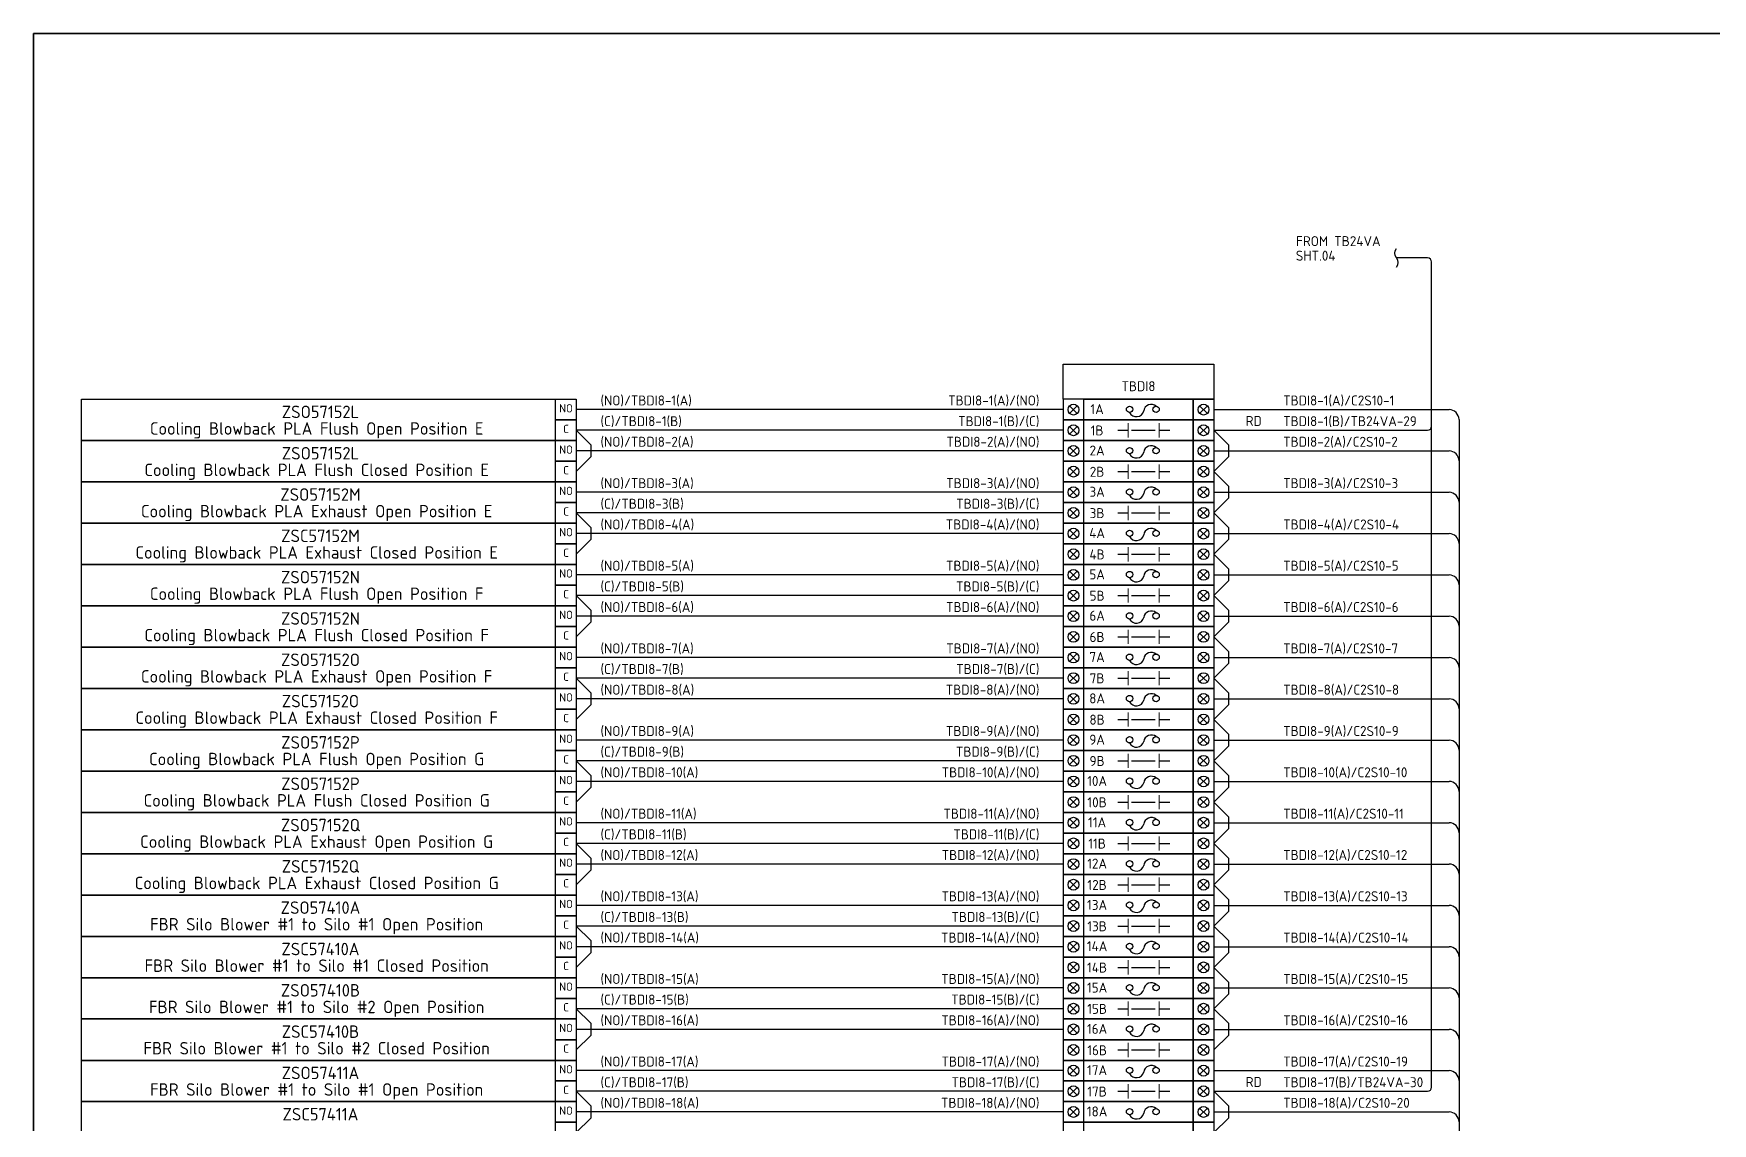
# Model space of a CAD drawing. Header units: inches. Extents: x 579627 to 667544, y 458630 to 507164.
# Drawn here: x 654782 to 656802, y 494932 to 496244 of the extents above; entities that cross this region are included whole.
import ezdxf
from ezdxf.enums import TextEntityAlignment as Align

# ---------------------------------------------------------------- set-up
doc = ezdxf.new("R2010")
doc.units = ezdxf.units.IN
doc.header["$MEASUREMENT"] = 0
doc.layers.add('HELPPOINT', color=7, linetype='Continuous')
doc.layers.add('power', color=7, linetype='Continuous')
doc.styles.add('HTX11', font='O8111901')
doc.styles.add('ISO3098B', font='ISO3098B.shx')

# ---------------------------------------------------------------- blocks, each defined once
blk = doc.blocks.new('TPA')
at = {"layer": 'HELPPOINT', "color": 4, "lineweight": 35}
for p, q in [((562706.8, 501946.4), (562706.8, 505019.3)), ((562706.8, 505019.3), (567131, 505019.3)), ((562706.8, 501946.4), (562706.8, 505019.3)), ((562706.8, 505019.3), (567131, 505019.3))]:
    blk.add_line(p, q, dxfattribs=at)
at = {"style": 'HTX11'}
for tag, p in [('A', (566704.3, 502037.1)), ('B', (567038.2, 501963.3))]:
    blk.add_attdef(tag, text='', height=16.8, dxfattribs=at).set_placement(p, align=Align.MIDDLE_CENTER)

msp = doc.modelspace()

# ---------------------------------------------------------------- linework, layer by layer
at = {"color": 1}
for p, q in [((656459, 495974.2), (656421.8, 495974.2)), ((656464, 494976.1), (656464, 495969.2)), ((656037.7, 495796.1), (656028.5, 495786.9)), ((656028.5, 495796.1), (656037.7, 495786.9)), ((656184.9, 495796.1), (656194.2, 495786.9)), ((656194.2, 495796.1), (656184.9, 495786.9)), ((656202, 495766.6), (656219.6, 495749)), ((656202, 495766.6), (656459, 495766.6)), ((656037.7, 495746.4), (656028.5, 495737.1)), ((656028.5, 495746.4), (656037.7, 495737.1)), ((656184.9, 495746.4), (656194.2, 495737.1)), ((656194.2, 495746.4), (656184.9, 495737.1)), ((656219.6, 495749), (656219.6, 495734.5)), ((656202, 495716.9), (656219.6, 495734.5)), ((656202, 495716.9), (656219.6, 495699.3)), ((656037.7, 495696.7), (656028.5, 495687.4)), ((656028.5, 495696.7), (656037.7, 495687.4)), ((656184.9, 495696.7), (656194.2, 495687.4)), ((656194.2, 495696.7), (656184.9, 495687.4)), ((656202, 495667.2), (656219.6, 495684.8)), ((656219.6, 495699.3), (656219.6, 495684.8)), ((656202, 495667.2), (656219.6, 495649.6)), ((656037.7, 495646.9), (656028.5, 495637.7)), ((656028.5, 495646.9), (656037.7, 495637.7)), ((656184.9, 495646.9), (656194.2, 495637.7)), ((656194.2, 495646.9), (656184.9, 495637.7)), ((656219.6, 495649.6), (656219.6, 495635)), ((656202, 495617.5), (656219.6, 495635)), ((656202, 495617.5), (656219.6, 495599.9)), ((656219.6, 495599.9), (656219.6, 495585.3)), ((656037.7, 495597.2), (656028.5, 495588)), ((656028.5, 495597.2), (656037.7, 495588)), ((656184.9, 495597.2), (656194.2, 495588)), ((656194.2, 495597.2), (656184.9, 495588)), ((656202, 495567.7), (656219.6, 495585.3)), ((656202, 495567.7), (656219.6, 495550.2)), ((656037.7, 495547.5), (656028.5, 495538.2)), ((656028.5, 495547.5), (656037.7, 495538.2)), ((656184.9, 495547.5), (656194.2, 495538.2)), ((656194.2, 495547.5), (656184.9, 495538.2)), ((656219.6, 495550.2), (656219.6, 495535.6)), ((656202, 495518), (656219.6, 495535.6)), ((656202, 495518), (656219.6, 495500.4)), ((656037.7, 495497.8), (656028.5, 495488.5)), ((656028.5, 495497.8), (656037.7, 495488.5)), ((656184.9, 495497.8), (656194.2, 495488.5)), ((656194.2, 495497.8), (656184.9, 495488.5)), ((656219.6, 495500.4), (656219.6, 495485.9)), ((656202, 495468.3), (656219.6, 495485.9)), ((656202, 495468.3), (656219.6, 495450.7)), ((656037.7, 495448), (656028.5, 495438.8)), ((656028.5, 495448), (656037.7, 495438.8)), ((656184.9, 495448), (656194.2, 495438.8)), ((656194.2, 495448), (656184.9, 495438.8)), ((656219.6, 495450.7), (656219.6, 495436.1)), ((656202, 495418.6), (656219.6, 495436.1)), ((656202, 495418.6), (656219.6, 495401)), ((656037.7, 495398.3), (656028.5, 495389.1)), ((656028.5, 495398.3), (656037.7, 495389.1)), ((656184.9, 495398.3), (656194.2, 495389.1)), ((656194.2, 495398.3), (656184.9, 495389.1)), ((656219.6, 495401), (656219.6, 495386.4)), ((656202, 495368.8), (656219.6, 495386.4)), ((656202, 495368.8), (656219.6, 495351.3)), ((656037.7, 495348.6), (656028.5, 495339.4)), ((656028.5, 495348.6), (656037.7, 495339.4)), ((656184.9, 495348.6), (656194.2, 495339.4)), ((656194.2, 495348.6), (656184.9, 495339.4)), ((656202, 495319.1), (656219.6, 495336.7)), ((656219.6, 495351.3), (656219.6, 495336.7)), ((656202, 495319.1), (656219.6, 495301.5)), ((656037.7, 495298.9), (656028.5, 495289.6)), ((656028.5, 495298.9), (656037.7, 495289.6)), ((656184.9, 495298.9), (656194.2, 495289.6)), ((656194.2, 495298.9), (656184.9, 495289.6)), ((656219.6, 495301.5), (656219.6, 495287)), ((656202, 495269.4), (656219.6, 495287)), ((656202, 495269.4), (656219.6, 495251.8)), ((656037.7, 495249.2), (656028.5, 495239.9)), ((656028.5, 495249.2), (656037.7, 495239.9)), ((656184.9, 495249.2), (656194.2, 495239.9)), ((656194.2, 495249.2), (656184.9, 495239.9)), ((656202, 495219.7), (656219.6, 495237.2)), ((656219.6, 495251.8), (656219.6, 495237.2)), ((656202, 495219.7), (656219.6, 495202.1)), ((656037.7, 495199.4), (656028.5, 495190.2)), ((656028.5, 495199.4), (656037.7, 495190.2)), ((656184.9, 495199.4), (656194.2, 495190.2)), ((656194.2, 495199.4), (656184.9, 495190.2)), ((656219.6, 495202.1), (656219.6, 495187.5)), ((656202, 495169.9), (656219.6, 495187.5)), ((656202, 495169.9), (656219.6, 495152.4)), ((656037.7, 495149.7), (656028.5, 495140.5)), ((656028.5, 495149.7), (656037.7, 495140.5)), ((656184.9, 495149.7), (656194.2, 495140.5)), ((656194.2, 495149.7), (656184.9, 495140.5)), ((656202, 495120.2), (656219.6, 495137.8)), ((656219.6, 495152.4), (656219.6, 495137.8)), ((656202, 495120.2), (656219.6, 495102.6)), ((656037.7, 495100), (656028.5, 495090.7)), ((656028.5, 495100), (656037.7, 495090.7)), ((656184.9, 495100), (656194.2, 495090.7)), ((656194.2, 495100), (656184.9, 495090.7)), ((656219.6, 495102.6), (656219.6, 495088.1)), ((656202, 495070.5), (656219.6, 495088.1)), ((656219.6, 495088.1), (656219.6, 495088.1)), ((656202, 495070.5), (656219.6, 495052.9)), ((656037.7, 495050.3), (656028.5, 495041)), ((656028.5, 495050.3), (656037.7, 495041)), ((656184.9, 495050.3), (656194.2, 495041)), ((656194.2, 495050.3), (656184.9, 495041)), ((656202, 495020.8), (656219.6, 495038.4)), ((656219.6, 495052.9), (656219.6, 495038.4)), ((656219.6, 495038.4), (656219.6, 495038.4)), ((656037.7, 495000.5), (656028.5, 494991.3)), ((656028.5, 495000.5), (656037.7, 494991.3)), ((656184.9, 495000.5), (656194.2, 494991.3)), ((656194.2, 495000.5), (656184.9, 494991.3)), ((656202, 494971.1), (656219.6, 494953.5)), ((656202, 494971.1), (656459, 494971.1)), ((656219.6, 494953.5), (656219.6, 494938.9)), ((656037.7, 494950.8), (656028.5, 494941.6)), ((656028.5, 494950.8), (656037.7, 494941.6)), ((656184.9, 494950.8), (656194.2, 494941.6)), ((656194.2, 494950.8), (656184.9, 494941.6)), ((656202, 494921.3), (656219.6, 494938.9))]:
    msp.add_line(p, q, dxfattribs=at)
at = {"color": 4}
for p, q in [((656020.7, 495791.5), (655434.6, 495791.5)), ((656202, 495791.5), (656485, 495791.5)), ((656497, 495779.5), (656497, 494121)), ((656020.7, 495741.8), (655434.6, 495741.8)), ((656202, 495741.8), (656485, 495741.8)), ((656020.7, 495692), (655434.6, 495692)), ((656202, 495692), (656485, 495692)), ((656020.7, 495642.3), (655434.6, 495642.3)), ((656202, 495642.3), (656485, 495642.3)), ((656020.7, 495592.6), (655434.6, 495592.6)), ((656202, 495592.6), (656485, 495592.6)), ((656020.7, 495542.9), (655434.6, 495542.9)), ((656202, 495542.9), (656485, 495542.9)), ((656020.7, 495493.1), (655434.6, 495493.1)), ((656202, 495493.1), (656485, 495493.1)), ((656020.7, 495443.4), (655434.6, 495443.4)), ((656202, 495443.4), (656485, 495443.4)), ((656020.7, 495393.7), (655434.6, 495393.7)), ((656202, 495393.7), (656485, 495393.7)), ((656020.7, 495344), (655434.6, 495344)), ((656202, 495344), (656485, 495344)), ((656020.7, 495294.3), (655434.6, 495294.3)), ((656202, 495294.3), (656485, 495294.3)), ((656020.7, 495244.5), (655434.6, 495244.5)), ((656202, 495244.5), (656485, 495244.5)), ((656020.7, 495194.8), (655434.6, 495194.8)), ((656202, 495194.8), (656485, 495194.8)), ((656020.7, 495145.1), (655434.6, 495145.1)), ((656202, 495145.1), (656485, 495145.1)), ((656020.7, 495095.4), (655434.6, 495095.4)), ((656202, 495095.4), (656485, 495095.4)), ((656020.7, 495045.6), (655434.6, 495045.6)), ((656202, 495045.6), (656485, 495045.6)), ((656020.7, 494995.9), (655434.6, 494995.9)), ((656202, 494995.9), (656485, 494995.9)), ((656020.7, 494946.2), (655434.6, 494946.2)), ((656202, 494946.2), (656485, 494946.2))]:
    msp.add_line(p, q, dxfattribs=at)
at = {"color": 0}
for p, q in [((656020.7, 495766.6), (655434.6, 495766.6)), ((655434.6, 495766.6), (655452.2, 495749)), ((656037.7, 495771.3), (656028.5, 495762)), ((656028.5, 495771.3), (656037.7, 495762)), ((656086.3, 495766.6), (656098.8, 495766.6)), ((656102.8, 495766.6), (656131.3, 495766.6)), ((656136.4, 495766.6), (656148.9, 495766.6)), ((656184.9, 495771.3), (656194.2, 495762)), ((656194.2, 495771.3), (656184.9, 495762)), ((655452.2, 495749), (655452.2, 495734.5)), ((655434.6, 495716.9), (655452.2, 495734.5)), ((656037.7, 495721.5), (656028.5, 495712.3)), ((656028.5, 495721.5), (656037.7, 495712.3)), ((656184.9, 495721.5), (656194.2, 495712.3)), ((656194.2, 495721.5), (656184.9, 495712.3)), ((656086.3, 495716.9), (656098.8, 495716.9)), ((656102.8, 495716.9), (656131.3, 495716.9)), ((656136.4, 495716.9), (656148.9, 495716.9)), ((656020.7, 495667.2), (655434.6, 495667.2)), ((655434.6, 495667.2), (655452.2, 495649.6)), ((656037.7, 495671.8), (656028.5, 495662.6)), ((656028.5, 495671.8), (656037.7, 495662.6)), ((656086.3, 495667.2), (656098.8, 495667.2)), ((656102.8, 495667.2), (656131.3, 495667.2)), ((656136.4, 495667.2), (656148.9, 495667.2)), ((656184.9, 495671.8), (656194.2, 495662.6)), ((656194.2, 495671.8), (656184.9, 495662.6)), ((655452.2, 495649.6), (655452.2, 495635)), ((655434.6, 495617.5), (655452.2, 495635)), ((656037.7, 495622.1), (656028.5, 495612.8)), ((656028.5, 495622.1), (656037.7, 495612.8)), ((656184.9, 495622.1), (656194.2, 495612.8)), ((656194.2, 495622.1), (656184.9, 495612.8)), ((656086.3, 495617.5), (656098.8, 495617.5)), ((656102.8, 495617.5), (656131.3, 495617.5)), ((656136.4, 495617.5), (656148.9, 495617.5)), ((656020.7, 495567.7), (655434.6, 495567.7)), ((655434.6, 495567.7), (655452.2, 495550.2)), ((656037.7, 495572.4), (656028.5, 495563.1)), ((656028.5, 495572.4), (656037.7, 495563.1)), ((656086.3, 495567.7), (656098.8, 495567.7)), ((656102.8, 495567.7), (656131.3, 495567.7)), ((656136.4, 495567.7), (656148.9, 495567.7)), ((656184.9, 495572.4), (656194.2, 495563.1)), ((656194.2, 495572.4), (656184.9, 495563.1)), ((655452.2, 495550.2), (655452.2, 495535.6)), ((655434.6, 495518), (655452.2, 495535.6)), ((656037.7, 495522.6), (656028.5, 495513.4)), ((656028.5, 495522.6), (656037.7, 495513.4)), ((656086.3, 495518), (656098.8, 495518)), ((656102.8, 495518), (656131.3, 495518)), ((656136.4, 495518), (656148.9, 495518)), ((656184.9, 495522.6), (656194.2, 495513.4)), ((656194.2, 495522.6), (656184.9, 495513.4)), ((656020.7, 495468.3), (655434.6, 495468.3)), ((655434.6, 495468.3), (655452.2, 495450.7)), ((656037.7, 495472.9), (656028.5, 495463.7)), ((656028.5, 495472.9), (656037.7, 495463.7)), ((656086.3, 495468.3), (656098.8, 495468.3)), ((656102.8, 495468.3), (656131.3, 495468.3)), ((656136.4, 495468.3), (656148.9, 495468.3)), ((656184.9, 495472.9), (656194.2, 495463.7)), ((656194.2, 495472.9), (656184.9, 495463.7)), ((655452.2, 495450.7), (655452.2, 495436.1)), ((655434.6, 495418.6), (655452.2, 495436.1)), ((656037.7, 495423.2), (656028.5, 495413.9)), ((656028.5, 495423.2), (656037.7, 495413.9)), ((656086.3, 495418.6), (656098.8, 495418.6)), ((656102.8, 495418.6), (656131.3, 495418.6)), ((656136.4, 495418.6), (656148.9, 495418.6)), ((656184.9, 495423.2), (656194.2, 495413.9)), ((656194.2, 495423.2), (656184.9, 495413.9)), ((656020.7, 495368.8), (655434.6, 495368.8)), ((655434.6, 495368.8), (655452.2, 495351.3)), ((656037.7, 495373.5), (656028.5, 495364.2)), ((656028.5, 495373.5), (656037.7, 495364.2)), ((656086.3, 495368.8), (656098.8, 495368.8)), ((656102.8, 495368.8), (656131.3, 495368.8)), ((656136.4, 495368.8), (656148.9, 495368.8)), ((656184.9, 495373.5), (656194.2, 495364.2)), ((656194.2, 495373.5), (656184.9, 495364.2)), ((655434.6, 495319.1), (655452.2, 495336.7)), ((655452.2, 495351.3), (655452.2, 495336.7)), ((656037.7, 495323.7), (656028.5, 495314.5)), ((656028.5, 495323.7), (656037.7, 495314.5)), ((656086.3, 495319.1), (656098.8, 495319.1)), ((656102.8, 495319.1), (656131.3, 495319.1)), ((656136.4, 495319.1), (656148.9, 495319.1)), ((656184.9, 495323.7), (656194.2, 495314.5)), ((656194.2, 495323.7), (656184.9, 495314.5)), ((656020.7, 495269.4), (655434.6, 495269.4)), ((655434.6, 495269.4), (655452.2, 495251.8)), ((656037.7, 495274), (656028.5, 495264.8)), ((656028.5, 495274), (656037.7, 495264.8)), ((656086.3, 495269.4), (656098.8, 495269.4)), ((656102.8, 495269.4), (656131.3, 495269.4)), ((656136.4, 495269.4), (656148.9, 495269.4)), ((656184.9, 495274), (656194.2, 495264.8)), ((656194.2, 495274), (656184.9, 495264.8)), ((655434.6, 495219.7), (655452.2, 495237.2)), ((655452.2, 495251.8), (655452.2, 495237.2)), ((656037.7, 495224.3), (656028.5, 495215)), ((656028.5, 495224.3), (656037.7, 495215)), ((656086.3, 495219.7), (656098.8, 495219.7)), ((656102.8, 495219.7), (656131.3, 495219.7)), ((656136.4, 495219.7), (656148.9, 495219.7)), ((656184.9, 495224.3), (656194.2, 495215)), ((656194.2, 495224.3), (656184.9, 495215)), ((656037.7, 495174.6), (656028.5, 495165.3)), ((656028.5, 495174.6), (656037.7, 495165.3)), ((656184.9, 495174.6), (656194.2, 495165.3)), ((656194.2, 495174.6), (656184.9, 495165.3)), ((656020.7, 495169.9), (655434.6, 495169.9)), ((655434.6, 495169.9), (655452.2, 495152.4)), ((656086.3, 495169.9), (656098.8, 495169.9)), ((656102.8, 495169.9), (656131.3, 495169.9)), ((656136.4, 495169.9), (656148.9, 495169.9)), ((655434.6, 495120.2), (655452.2, 495137.8)), ((655452.2, 495152.4), (655452.2, 495137.8)), ((656037.7, 495124.8), (656028.5, 495115.6)), ((656028.5, 495124.8), (656037.7, 495115.6)), ((656086.3, 495120.2), (656098.8, 495120.2)), ((656102.8, 495120.2), (656131.3, 495120.2)), ((656136.4, 495120.2), (656148.9, 495120.2)), ((656184.9, 495124.8), (656194.2, 495115.6)), ((656194.2, 495124.8), (656184.9, 495115.6)), ((656037.7, 495075.1), (656028.5, 495065.9)), ((656028.5, 495075.1), (656037.7, 495065.9)), ((656184.9, 495075.1), (656194.2, 495065.9)), ((656194.2, 495075.1), (656184.9, 495065.9)), ((656020.7, 495070.5), (655434.6, 495070.5)), ((655434.6, 495070.5), (655452.2, 495052.9)), ((656086.3, 495070.5), (656098.8, 495070.5)), ((656102.8, 495070.5), (656131.3, 495070.5)), ((656136.4, 495070.5), (656148.9, 495070.5)), ((655434.6, 495020.8), (655452.2, 495038.4)), ((655452.2, 495052.9), (655452.2, 495038.4)), ((656037.7, 495025.4), (656028.5, 495016.1)), ((656028.5, 495025.4), (656037.7, 495016.1)), ((656086.3, 495020.8), (656098.8, 495020.8)), ((656102.8, 495020.8), (656131.3, 495020.8)), ((656136.4, 495020.8), (656148.9, 495020.8)), ((656184.9, 495025.4), (656194.2, 495016.1)), ((656194.2, 495025.4), (656184.9, 495016.1)), ((656037.7, 494975.7), (656028.5, 494966.4)), ((656028.5, 494975.7), (656037.7, 494966.4)), ((656184.9, 494975.7), (656194.2, 494966.4)), ((656194.2, 494975.7), (656184.9, 494966.4)), ((656020.7, 494971.1), (655434.6, 494971.1)), ((655434.6, 494971.1), (655452.2, 494953.5)), ((655452.2, 494953.5), (655452.2, 494938.9)), ((656086.3, 494971.1), (656098.8, 494971.1)), ((656102.8, 494971.1), (656131.3, 494971.1)), ((656136.4, 494971.1), (656148.9, 494971.1)), ((655434.6, 494921.3), (655452.2, 494938.9))]:
    msp.add_line(p, q, dxfattribs=at)
at = {"color": 0, "lineweight": 9}
for p, q in [((656098.8, 495758.1), (656098.8, 495775.2)), ((656136.4, 495758.1), (656136.4, 495775.2)), ((656098.8, 495708.4), (656098.8, 495725.4)), ((656136.4, 495708.4), (656136.4, 495725.4)), ((656098.8, 495658.6), (656098.8, 495675.7)), ((656136.4, 495658.6), (656136.4, 495675.7)), ((656098.8, 495608.9), (656098.8, 495626)), ((656136.4, 495608.9), (656136.4, 495626)), ((656098.8, 495559.2), (656098.8, 495576.3)), ((656136.4, 495559.2), (656136.4, 495576.3)), ((656098.8, 495509.5), (656098.8, 495526.5)), ((656136.4, 495509.5), (656136.4, 495526.5)), ((656098.8, 495459.8), (656098.8, 495476.8)), ((656136.4, 495459.8), (656136.4, 495476.8)), ((656098.8, 495410), (656098.8, 495427.1)), ((656136.4, 495410), (656136.4, 495427.1)), ((656098.8, 495360.3), (656098.8, 495377.4)), ((656136.4, 495360.3), (656136.4, 495377.4)), ((656098.8, 495310.6), (656098.8, 495327.6)), ((656136.4, 495310.6), (656136.4, 495327.6)), ((656098.8, 495260.9), (656098.8, 495277.9)), ((656136.4, 495260.9), (656136.4, 495277.9)), ((656098.8, 495211.1), (656098.8, 495228.2)), ((656136.4, 495211.1), (656136.4, 495228.2)), ((656098.8, 495161.4), (656098.8, 495178.5)), ((656136.4, 495161.4), (656136.4, 495178.5)), ((656098.8, 495111.7), (656098.8, 495128.8)), ((656136.4, 495111.7), (656136.4, 495128.8)), ((656098.8, 495062), (656098.8, 495079)), ((656136.4, 495062), (656136.4, 495079)), ((656098.8, 495012.2), (656098.8, 495029.3)), ((656136.4, 495012.2), (656136.4, 495029.3)), ((656098.8, 494962.5), (656098.8, 494979.6)), ((656136.4, 494962.5), (656136.4, 494979.6))]:
    msp.add_line(p, q, dxfattribs=at)
at = {"color": 1}
msp.add_lwpolyline([(656421.8, 495963.1, 0.351), (656421.8, 495974.2, -0.351), (656421.8, 495985.3, 2.081666)], format="xyb", dxfattribs=at)
at = {"color": 4}
msp.add_lwpolyline([(656020.7, 495846.4), (656202, 495846.4), (656202, 495803.9), (656020.7, 495803.9)], close=True, dxfattribs=at)
at = {"color": 2}
for points in [[(654839.3, 495803.9), (655434.6, 495803.9), (655434.6, 495754.2), (654839.3, 495754.2)], [(654839.3, 495754.2), (655434.6, 495754.2), (655434.6, 495704.5), (654839.3, 495704.5)], [(654839.3, 495704.5), (655434.6, 495704.5), (655434.6, 495654.7), (654839.3, 495654.7)], [(654839.3, 495654.7), (655434.6, 495654.7), (655434.6, 495605), (654839.3, 495605)], [(654839.3, 495605), (655434.6, 495605), (655434.6, 495555.3), (654839.3, 495555.3)], [(654839.3, 495555.3), (655434.6, 495555.3), (655434.6, 495505.6), (654839.3, 495505.6)], [(654839.3, 495505.6), (655434.6, 495505.6), (655434.6, 495455.9), (654839.3, 495455.9)], [(654839.3, 495455.9), (655434.6, 495455.9), (655434.6, 495406.1), (654839.3, 495406.1)], [(654839.3, 495406.1), (655434.6, 495406.1), (655434.6, 495356.4), (654839.3, 495356.4)], [(654839.3, 495356.4), (655434.6, 495356.4), (655434.6, 495306.7), (654839.3, 495306.7)], [(654839.3, 495306.7), (655434.6, 495306.7), (655434.6, 495257), (654839.3, 495257)], [(654839.3, 495257), (655434.6, 495257), (655434.6, 495207.2), (654839.3, 495207.2)], [(654839.3, 495207.2), (655434.6, 495207.2), (655434.6, 495157.5), (654839.3, 495157.5)], [(654839.3, 495157.5), (655434.6, 495157.5), (655434.6, 495107.8), (654839.3, 495107.8)], [(654839.3, 495107.8), (655434.6, 495107.8), (655434.6, 495058.1), (654839.3, 495058.1)], [(654839.3, 495058.1), (655434.6, 495058.1), (655434.6, 495008.3), (654839.3, 495008.3)], [(654839.3, 495008.3), (655434.6, 495008.3), (655434.6, 494958.6), (654839.3, 494958.6)], [(654839.3, 494958.6), (655434.6, 494958.6), (655434.6, 494908.9), (654839.3, 494908.9)]]:
    msp.add_lwpolyline(points, close=True, dxfattribs=at)
at = {"color": 1}
for points in [[(655409.8, 495803.9), (655434.6, 495803.9), (655434.6, 495779.1), (655409.8, 495779.1)], [(656045.5, 495803.9), (656020.7, 495803.9), (656020.7, 495779.1), (656045.5, 495779.1)], [(656045.5, 495803.9), (656177.1, 495803.9), (656177.1, 495779.1), (656045.5, 495779.1)], [(656177.1, 495803.9), (656202, 495803.9), (656202, 495779.1), (656177.1, 495779.1)], [(655409.8, 495754.2), (655434.6, 495754.2), (655434.6, 495729.3), (655409.8, 495729.3)], [(656045.5, 495754.2), (656020.7, 495754.2), (656020.7, 495729.3), (656045.5, 495729.3)], [(656045.5, 495754.2), (656177.1, 495754.2), (656177.1, 495729.3), (656045.5, 495729.3)], [(656177.1, 495754.2), (656202, 495754.2), (656202, 495729.3), (656177.1, 495729.3)], [(655409.8, 495704.5), (655434.6, 495704.5), (655434.6, 495679.6), (655409.8, 495679.6)], [(656045.5, 495704.5), (656020.7, 495704.5), (656020.7, 495679.6), (656045.5, 495679.6)], [(656045.5, 495704.5), (656177.1, 495704.5), (656177.1, 495679.6), (656045.5, 495679.6)], [(656177.1, 495704.5), (656202, 495704.5), (656202, 495679.6), (656177.1, 495679.6)], [(655409.8, 495654.7), (655434.6, 495654.7), (655434.6, 495629.9), (655409.8, 495629.9)], [(656045.5, 495654.7), (656020.7, 495654.7), (656020.7, 495629.9), (656045.5, 495629.9)], [(656045.5, 495654.7), (656177.1, 495654.7), (656177.1, 495629.9), (656045.5, 495629.9)], [(656177.1, 495654.7), (656202, 495654.7), (656202, 495629.9), (656177.1, 495629.9)], [(655409.8, 495605), (655434.6, 495605), (655434.6, 495580.2), (655409.8, 495580.2)], [(656045.5, 495605), (656020.7, 495605), (656020.7, 495580.2), (656045.5, 495580.2)], [(656045.5, 495605), (656177.1, 495605), (656177.1, 495580.2), (656045.5, 495580.2)], [(656177.1, 495605), (656202, 495605), (656202, 495580.2), (656177.1, 495580.2)], [(655409.8, 495555.3), (655434.6, 495555.3), (655434.6, 495530.4), (655409.8, 495530.4)], [(656045.5, 495555.3), (656020.7, 495555.3), (656020.7, 495530.4), (656045.5, 495530.4)], [(656045.5, 495555.3), (656177.1, 495555.3), (656177.1, 495530.4), (656045.5, 495530.4)], [(656177.1, 495555.3), (656202, 495555.3), (656202, 495530.4), (656177.1, 495530.4)], [(655409.8, 495505.6), (655434.6, 495505.6), (655434.6, 495480.7), (655409.8, 495480.7)], [(656045.5, 495505.6), (656020.7, 495505.6), (656020.7, 495480.7), (656045.5, 495480.7)], [(656045.5, 495505.6), (656177.1, 495505.6), (656177.1, 495480.7), (656045.5, 495480.7)], [(656177.1, 495505.6), (656202, 495505.6), (656202, 495480.7), (656177.1, 495480.7)], [(655409.8, 495455.9), (655434.6, 495455.9), (655434.6, 495431), (655409.8, 495431)], [(656045.5, 495455.9), (656020.7, 495455.9), (656020.7, 495431), (656045.5, 495431)], [(656045.5, 495455.9), (656177.1, 495455.9), (656177.1, 495431), (656045.5, 495431)], [(656177.1, 495455.9), (656202, 495455.9), (656202, 495431), (656177.1, 495431)], [(655409.8, 495406.1), (655434.6, 495406.1), (655434.6, 495381.3), (655409.8, 495381.3)], [(656045.5, 495406.1), (656020.7, 495406.1), (656020.7, 495381.3), (656045.5, 495381.3)], [(656045.5, 495406.1), (656177.1, 495406.1), (656177.1, 495381.3), (656045.5, 495381.3)], [(656177.1, 495406.1), (656202, 495406.1), (656202, 495381.3), (656177.1, 495381.3)], [(655409.8, 495356.4), (655434.6, 495356.4), (655434.6, 495331.5), (655409.8, 495331.5)], [(656045.5, 495356.4), (656020.7, 495356.4), (656020.7, 495331.5), (656045.5, 495331.5)], [(656045.5, 495356.4), (656177.1, 495356.4), (656177.1, 495331.5), (656045.5, 495331.5)], [(656177.1, 495356.4), (656202, 495356.4), (656202, 495331.5), (656177.1, 495331.5)], [(655409.8, 495306.7), (655434.6, 495306.7), (655434.6, 495281.8), (655409.8, 495281.8)], [(656045.5, 495306.7), (656020.7, 495306.7), (656020.7, 495281.8), (656045.5, 495281.8)], [(656045.5, 495306.7), (656177.1, 495306.7), (656177.1, 495281.8), (656045.5, 495281.8)], [(656177.1, 495306.7), (656202, 495306.7), (656202, 495281.8), (656177.1, 495281.8)], [(655409.8, 495257), (655434.6, 495257), (655434.6, 495232.1), (655409.8, 495232.1)], [(656045.5, 495257), (656020.7, 495257), (656020.7, 495232.1), (656045.5, 495232.1)], [(656045.5, 495257), (656177.1, 495257), (656177.1, 495232.1), (656045.5, 495232.1)], [(656177.1, 495257), (656202, 495257), (656202, 495232.1), (656177.1, 495232.1)], [(655409.8, 495207.2), (655434.6, 495207.2), (655434.6, 495182.4), (655409.8, 495182.4)], [(656045.5, 495207.2), (656020.7, 495207.2), (656020.7, 495182.4), (656045.5, 495182.4)], [(656045.5, 495207.2), (656177.1, 495207.2), (656177.1, 495182.4), (656045.5, 495182.4)], [(656177.1, 495207.2), (656202, 495207.2), (656202, 495182.4), (656177.1, 495182.4)], [(655409.8, 495157.5), (655434.6, 495157.5), (655434.6, 495132.7), (655409.8, 495132.7)], [(656045.5, 495157.5), (656020.7, 495157.5), (656020.7, 495132.7), (656045.5, 495132.7)], [(656045.5, 495157.5), (656177.1, 495157.5), (656177.1, 495132.7), (656045.5, 495132.7)], [(656177.1, 495157.5), (656202, 495157.5), (656202, 495132.7), (656177.1, 495132.7)], [(655409.8, 495107.8), (655434.6, 495107.8), (655434.6, 495082.9), (655409.8, 495082.9)], [(656045.5, 495107.8), (656020.7, 495107.8), (656020.7, 495082.9), (656045.5, 495082.9)], [(656045.5, 495107.8), (656177.1, 495107.8), (656177.1, 495082.9), (656045.5, 495082.9)], [(656177.1, 495107.8), (656202, 495107.8), (656202, 495082.9), (656177.1, 495082.9)], [(655409.8, 495058.1), (655434.6, 495058.1), (655434.6, 495033.2), (655409.8, 495033.2)], [(656045.5, 495058.1), (656020.7, 495058.1), (656020.7, 495033.2), (656045.5, 495033.2)], [(656045.5, 495058.1), (656177.1, 495058.1), (656177.1, 495033.2), (656045.5, 495033.2)], [(656177.1, 495058.1), (656202, 495058.1), (656202, 495033.2), (656177.1, 495033.2)], [(655409.8, 495008.3), (655434.6, 495008.3), (655434.6, 494983.5), (655409.8, 494983.5)], [(656045.5, 495008.3), (656020.7, 495008.3), (656020.7, 494983.5), (656045.5, 494983.5)], [(656045.5, 495008.3), (656177.1, 495008.3), (656177.1, 494983.5), (656045.5, 494983.5)], [(656177.1, 495008.3), (656202, 495008.3), (656202, 494983.5), (656177.1, 494983.5)], [(655409.8, 494958.6), (655434.6, 494958.6), (655434.6, 494933.8), (655409.8, 494933.8)], [(656045.5, 494958.6), (656020.7, 494958.6), (656020.7, 494933.8), (656045.5, 494933.8)], [(656045.5, 494958.6), (656177.1, 494958.6), (656177.1, 494933.8), (656045.5, 494933.8)], [(656177.1, 494958.6), (656202, 494958.6), (656202, 494933.8), (656177.1, 494933.8)]]:
    msp.add_lwpolyline(points, close=True, dxfattribs=at)
at = {"color": 0, "const_width": 0.3}
for points in [[(656020.7, 495803.9), (656202, 495803.9), (656202, 495754.2), (656020.7, 495754.2), (656020.7, 495803.9)], [(656020.7, 495754.2), (656202, 495754.2), (656202, 495704.5), (656020.7, 495704.5), (656020.7, 495754.2)], [(656020.7, 495704.5), (656202, 495704.5), (656202, 495654.7), (656020.7, 495654.7), (656020.7, 495704.5)], [(656020.7, 495654.7), (656202, 495654.7), (656202, 495605), (656020.7, 495605), (656020.7, 495654.7)], [(656020.7, 495605), (656202, 495605), (656202, 495555.3), (656020.7, 495555.3), (656020.7, 495605)], [(656020.7, 495555.3), (656202, 495555.3), (656202, 495505.6), (656020.7, 495505.6), (656020.7, 495555.3)], [(656020.7, 495505.6), (656202, 495505.6), (656202, 495455.9), (656020.7, 495455.9), (656020.7, 495505.6)], [(656020.7, 495455.9), (656202, 495455.9), (656202, 495406.1), (656020.7, 495406.1), (656020.7, 495455.9)], [(656020.7, 495406.1), (656202, 495406.1), (656202, 495356.4), (656020.7, 495356.4), (656020.7, 495406.1)], [(656020.7, 495356.4), (656202, 495356.4), (656202, 495306.7), (656020.7, 495306.7), (656020.7, 495356.4)], [(656020.7, 495306.7), (656202, 495306.7), (656202, 495257), (656020.7, 495257), (656020.7, 495306.7)], [(656020.7, 495257), (656202, 495257), (656202, 495207.2), (656020.7, 495207.2), (656020.7, 495257)], [(656020.7, 495207.2), (656202, 495207.2), (656202, 495157.5), (656020.7, 495157.5), (656020.7, 495207.2)], [(656020.7, 495157.5), (656202, 495157.5), (656202, 495107.8), (656020.7, 495107.8), (656020.7, 495157.5)], [(656020.7, 495107.8), (656202, 495107.8), (656202, 495058.1), (656020.7, 495058.1), (656020.7, 495107.8)], [(656020.7, 495058.1), (656202, 495058.1), (656202, 495008.3), (656020.7, 495008.3), (656020.7, 495058.1)], [(656020.7, 495008.3), (656202, 495008.3), (656202, 494958.6), (656020.7, 494958.6), (656020.7, 495008.3)], [(656020.7, 494958.6), (656202, 494958.6), (656202, 494908.9), (656020.7, 494908.9), (656020.7, 494958.6)]]:
    msp.add_lwpolyline(points, dxfattribs=at)
at = {"color": 0}
for points in [[(655409.8, 495779.1), (655434.6, 495779.1), (655434.6, 495754.2), (655409.8, 495754.2)], [(656045.5, 495779.1), (656020.7, 495779.1), (656020.7, 495754.2), (656045.5, 495754.2)], [(656045.5, 495779.1), (656177.1, 495779.1), (656177.1, 495754.2), (656045.5, 495754.2)], [(656177.1, 495779.1), (656202, 495779.1), (656202, 495754.2), (656177.1, 495754.2)], [(655409.8, 495729.3), (655434.6, 495729.3), (655434.6, 495704.5), (655409.8, 495704.5)], [(656045.5, 495729.3), (656020.7, 495729.3), (656020.7, 495704.5), (656045.5, 495704.5)], [(656045.5, 495729.3), (656177.1, 495729.3), (656177.1, 495704.5), (656045.5, 495704.5)], [(656177.1, 495729.3), (656202, 495729.3), (656202, 495704.5), (656177.1, 495704.5)], [(655409.8, 495679.6), (655434.6, 495679.6), (655434.6, 495654.7), (655409.8, 495654.7)], [(656045.5, 495679.6), (656020.7, 495679.6), (656020.7, 495654.7), (656045.5, 495654.7)], [(656045.5, 495679.6), (656177.1, 495679.6), (656177.1, 495654.7), (656045.5, 495654.7)], [(656177.1, 495679.6), (656202, 495679.6), (656202, 495654.7), (656177.1, 495654.7)], [(655409.8, 495629.9), (655434.6, 495629.9), (655434.6, 495605), (655409.8, 495605)], [(656045.5, 495629.9), (656020.7, 495629.9), (656020.7, 495605), (656045.5, 495605)], [(656045.5, 495629.9), (656177.1, 495629.9), (656177.1, 495605), (656045.5, 495605)], [(656177.1, 495629.9), (656202, 495629.9), (656202, 495605), (656177.1, 495605)], [(655409.8, 495580.2), (655434.6, 495580.2), (655434.6, 495555.3), (655409.8, 495555.3)], [(656045.5, 495580.2), (656020.7, 495580.2), (656020.7, 495555.3), (656045.5, 495555.3)], [(656045.5, 495580.2), (656177.1, 495580.2), (656177.1, 495555.3), (656045.5, 495555.3)], [(656177.1, 495580.2), (656202, 495580.2), (656202, 495555.3), (656177.1, 495555.3)], [(655409.8, 495530.4), (655434.6, 495530.4), (655434.6, 495505.6), (655409.8, 495505.6)], [(656045.5, 495530.4), (656020.7, 495530.4), (656020.7, 495505.6), (656045.5, 495505.6)], [(656045.5, 495530.4), (656177.1, 495530.4), (656177.1, 495505.6), (656045.5, 495505.6)], [(656177.1, 495530.4), (656202, 495530.4), (656202, 495505.6), (656177.1, 495505.6)], [(655409.8, 495480.7), (655434.6, 495480.7), (655434.6, 495455.9), (655409.8, 495455.9)], [(656045.5, 495480.7), (656020.7, 495480.7), (656020.7, 495455.9), (656045.5, 495455.9)], [(656045.5, 495480.7), (656177.1, 495480.7), (656177.1, 495455.9), (656045.5, 495455.9)], [(656177.1, 495480.7), (656202, 495480.7), (656202, 495455.9), (656177.1, 495455.9)], [(655409.8, 495431), (655434.6, 495431), (655434.6, 495406.1), (655409.8, 495406.1)], [(656045.5, 495431), (656020.7, 495431), (656020.7, 495406.1), (656045.5, 495406.1)], [(656045.5, 495431), (656177.1, 495431), (656177.1, 495406.1), (656045.5, 495406.1)], [(656177.1, 495431), (656202, 495431), (656202, 495406.1), (656177.1, 495406.1)], [(655409.8, 495381.3), (655434.6, 495381.3), (655434.6, 495356.4), (655409.8, 495356.4)], [(656045.5, 495381.3), (656020.7, 495381.3), (656020.7, 495356.4), (656045.5, 495356.4)], [(656045.5, 495381.3), (656177.1, 495381.3), (656177.1, 495356.4), (656045.5, 495356.4)], [(656177.1, 495381.3), (656202, 495381.3), (656202, 495356.4), (656177.1, 495356.4)], [(655409.8, 495331.5), (655434.6, 495331.5), (655434.6, 495306.7), (655409.8, 495306.7)], [(656045.5, 495331.5), (656020.7, 495331.5), (656020.7, 495306.7), (656045.5, 495306.7)], [(656045.5, 495331.5), (656177.1, 495331.5), (656177.1, 495306.7), (656045.5, 495306.7)], [(656177.1, 495331.5), (656202, 495331.5), (656202, 495306.7), (656177.1, 495306.7)], [(655409.8, 495281.8), (655434.6, 495281.8), (655434.6, 495257), (655409.8, 495257)], [(656045.5, 495281.8), (656020.7, 495281.8), (656020.7, 495257), (656045.5, 495257)], [(656045.5, 495281.8), (656177.1, 495281.8), (656177.1, 495257), (656045.5, 495257)], [(656177.1, 495281.8), (656202, 495281.8), (656202, 495257), (656177.1, 495257)], [(655409.8, 495232.1), (655434.6, 495232.1), (655434.6, 495207.2), (655409.8, 495207.2)], [(656045.5, 495232.1), (656020.7, 495232.1), (656020.7, 495207.2), (656045.5, 495207.2)], [(656045.5, 495232.1), (656177.1, 495232.1), (656177.1, 495207.2), (656045.5, 495207.2)], [(656177.1, 495232.1), (656202, 495232.1), (656202, 495207.2), (656177.1, 495207.2)], [(655409.8, 495182.4), (655434.6, 495182.4), (655434.6, 495157.5), (655409.8, 495157.5)], [(656045.5, 495182.4), (656020.7, 495182.4), (656020.7, 495157.5), (656045.5, 495157.5)], [(656045.5, 495182.4), (656177.1, 495182.4), (656177.1, 495157.5), (656045.5, 495157.5)], [(656177.1, 495182.4), (656202, 495182.4), (656202, 495157.5), (656177.1, 495157.5)], [(655409.8, 495132.7), (655434.6, 495132.7), (655434.6, 495107.8), (655409.8, 495107.8)], [(656045.5, 495132.7), (656020.7, 495132.7), (656020.7, 495107.8), (656045.5, 495107.8)], [(656045.5, 495132.7), (656177.1, 495132.7), (656177.1, 495107.8), (656045.5, 495107.8)], [(656177.1, 495132.7), (656202, 495132.7), (656202, 495107.8), (656177.1, 495107.8)], [(655409.8, 495082.9), (655434.6, 495082.9), (655434.6, 495058.1), (655409.8, 495058.1)], [(656045.5, 495082.9), (656020.7, 495082.9), (656020.7, 495058.1), (656045.5, 495058.1)], [(656045.5, 495082.9), (656177.1, 495082.9), (656177.1, 495058.1), (656045.5, 495058.1)], [(656177.1, 495082.9), (656202, 495082.9), (656202, 495058.1), (656177.1, 495058.1)], [(655409.8, 495033.2), (655434.6, 495033.2), (655434.6, 495008.3), (655409.8, 495008.3)], [(656045.5, 495033.2), (656020.7, 495033.2), (656020.7, 495008.3), (656045.5, 495008.3)], [(656045.5, 495033.2), (656177.1, 495033.2), (656177.1, 495008.3), (656045.5, 495008.3)], [(656177.1, 495033.2), (656202, 495033.2), (656202, 495008.3), (656177.1, 495008.3)], [(655409.8, 494983.5), (655434.6, 494983.5), (655434.6, 494958.6), (655409.8, 494958.6)], [(656045.5, 494983.5), (656020.7, 494983.5), (656020.7, 494958.6), (656045.5, 494958.6)], [(656045.5, 494983.5), (656177.1, 494983.5), (656177.1, 494958.6), (656045.5, 494958.6)], [(656177.1, 494983.5), (656202, 494983.5), (656202, 494958.6), (656177.1, 494958.6)], [(655409.8, 494933.8), (655434.6, 494933.8), (655434.6, 494908.9), (655409.8, 494908.9)], [(656045.5, 494933.8), (656020.7, 494933.8), (656020.7, 494908.9), (656045.5, 494908.9)], [(656045.5, 494933.8), (656177.1, 494933.8), (656177.1, 494908.9), (656045.5, 494908.9)], [(656177.1, 494933.8), (656202, 494933.8), (656202, 494908.9), (656177.1, 494908.9)]]:
    msp.add_lwpolyline(points, close=True, dxfattribs=at)
at = {"color": 1}
for centre in [(656033.1, 495791.5), (656189.6, 495791.5), (656033.1, 495741.8), (656189.6, 495741.8), (656033.1, 495692), (656189.6, 495692), (656033.1, 495642.3), (656189.6, 495642.3), (656033.1, 495592.6), (656189.6, 495592.6), (656033.1, 495542.9), (656189.6, 495542.9), (656033.1, 495493.1), (656189.6, 495493.1), (656033.1, 495443.4), (656189.6, 495443.4), (656033.1, 495393.7), (656189.6, 495393.7), (656033.1, 495344), (656189.6, 495344), (656033.1, 495294.3), (656189.6, 495294.3), (656033.1, 495244.5), (656189.6, 495244.5), (656033.1, 495194.8), (656189.6, 495194.8), (656033.1, 495145.1), (656189.6, 495145.1), (656033.1, 495095.4), (656189.6, 495095.4), (656033.1, 495045.6), (656189.6, 495045.6), (656033.1, 494995.9), (656189.6, 494995.9), (656033.1, 494946.2), (656189.6, 494946.2)]:
    msp.add_circle(centre, 6.54, dxfattribs=at)
at = {"color": 0}
for centre in [(656033.1, 495766.6), (656189.6, 495766.6), (656033.1, 495716.9), (656189.6, 495716.9), (656033.1, 495667.2), (656189.6, 495667.2), (656033.1, 495617.5), (656189.6, 495617.5), (656033.1, 495567.7), (656189.6, 495567.7), (656033.1, 495518), (656189.6, 495518), (656033.1, 495468.3), (656189.6, 495468.3), (656033.1, 495418.6), (656189.6, 495418.6), (656033.1, 495368.8), (656189.6, 495368.8), (656033.1, 495319.1), (656189.6, 495319.1), (656033.1, 495269.4), (656189.6, 495269.4), (656033.1, 495219.7), (656189.6, 495219.7), (656033.1, 495169.9), (656189.6, 495169.9), (656033.1, 495120.2), (656189.6, 495120.2), (656033.1, 495070.5), (656189.6, 495070.5), (656033.1, 495020.8), (656189.6, 495020.8), (656033.1, 494971.1), (656189.6, 494971.1)]:
    msp.add_circle(centre, 6.54, dxfattribs=at)
at = {"color": 1}
for centre, start, end in [((656459, 495969.2), 0, 90), ((656459, 495771.6), 270, 0), ((656459, 494976.1), 270, 0)]:
    msp.add_arc(centre, 5, start, end, dxfattribs=at)
at = {"color": 4}
for centre in [(656485, 495779.5), (656485, 495729.8), (656485, 495680), (656485, 495630.3), (656485, 495580.6), (656485, 495530.9), (656485, 495481.1), (656485, 495431.4), (656485, 495381.7), (656485, 495332), (656485, 495282.3), (656485, 495232.5), (656485, 495182.8), (656485, 495133.1), (656485, 495083.4), (656485, 495033.6), (656485, 494983.9), (656485, 494934.2)]:
    msp.add_arc(centre, 12, 0, 90, dxfattribs=at)
at = {"layer": 'power', "color": 1}
for centre in [(656100.6, 495791.9), (656132.5, 495791.9), (656100.6, 495742.2), (656132.5, 495742.2), (656100.6, 495692.4), (656132.5, 495692.4), (656100.6, 495642.7), (656132.5, 495642.7), (656100.6, 495593), (656132.5, 495593), (656100.6, 495543.3), (656132.5, 495543.3), (656100.6, 495493.5), (656132.5, 495493.5), (656100.6, 495443.8), (656132.5, 495443.8), (656100.6, 495394.1), (656132.5, 495394.1), (656100.6, 495344.4), (656132.5, 495344.4), (656100.6, 495294.6), (656132.5, 495294.6), (656100.6, 495244.9), (656132.5, 495244.9), (656100.6, 495195.2), (656132.5, 495195.2), (656100.6, 495145.5), (656132.5, 495145.5), (656100.6, 495095.7), (656132.5, 495095.7), (656100.6, 495046), (656132.5, 495046), (656100.6, 494996.3), (656132.5, 494996.3), (656100.6, 494946.6), (656132.5, 494946.6)]:
    msp.add_circle(centre, 3.81, dxfattribs=at)
for centre, radius, start, end in [((656108.8, 495792.1), 9.07, 206.1634, 346.0383), ((656126.7, 495788.5), 9.24, 51.1309, 171.3254), ((656108.8, 495742.3), 9.07, 206.1634, 346.0383), ((656126.7, 495738.8), 9.24, 51.1309, 171.3254), ((656108.8, 495692.6), 9.07, 206.1634, 346.0383), ((656126.7, 495689), 9.24, 51.1309, 171.3254), ((656108.8, 495642.9), 9.07, 206.1634, 346.0383), ((656126.7, 495639.3), 9.24, 51.1309, 171.3254), ((656126.7, 495589.6), 9.24, 51.1309, 171.3254), ((656108.8, 495593.2), 9.07, 206.1634, 346.0383), ((656108.8, 495543.5), 9.07, 206.1634, 346.0383), ((656126.7, 495539.9), 9.24, 51.1309, 171.3254), ((656126.7, 495490.1), 9.24, 51.1309, 171.3254), ((656108.8, 495493.7), 9.07, 206.1634, 346.0383), ((656108.8, 495444), 9.07, 206.1634, 346.0383), ((656126.7, 495440.4), 9.24, 51.1309, 171.3254), ((656126.7, 495390.7), 9.24, 51.1309, 171.3254), ((656108.8, 495394.3), 9.07, 206.1634, 346.0383), ((656108.8, 495344.6), 9.07, 206.1634, 346.0383), ((656126.7, 495341), 9.24, 51.1309, 171.3254), ((656126.7, 495291.3), 9.24, 51.1309, 171.3254), ((656108.8, 495294.8), 9.07, 206.1634, 346.0383), ((656108.8, 495245.1), 9.07, 206.1634, 346.0383), ((656126.7, 495241.5), 9.24, 51.1309, 171.3254), ((656126.7, 495191.8), 9.24, 51.1309, 171.3254), ((656108.8, 495195.4), 9.07, 206.1634, 346.0383), ((656108.8, 495145.7), 9.07, 206.1634, 346.0383), ((656126.7, 495142.1), 9.24, 51.1309, 171.3254), ((656108.8, 495095.9), 9.07, 206.1634, 346.0383), ((656126.7, 495092.4), 9.24, 51.1309, 171.3254), ((656108.8, 495046.2), 9.07, 206.1634, 346.0383), ((656126.7, 495042.6), 9.24, 51.1309, 171.3254), ((656108.8, 494996.5), 9.07, 206.1634, 346.0383), ((656126.7, 494992.9), 9.24, 51.1309, 171.3254), ((656126.7, 494943.2), 9.24, 51.1309, 171.3254), ((656108.8, 494946.8), 9.07, 206.1634, 346.0383)]:
    msp.add_arc(centre, radius, start, end, dxfattribs=at)

# ---------------------------------------------------------------- block references
at = {"xscale": 0.8800000000046566, "yscale": 0.8800000000046566, "zscale": 0.8800000000000001}
msp.add_blockref('TPA', (159599.8, 51827.1), dxfattribs=at)

# ---------------------------------------------------------------- texts
at = {"color": 1, "style": 'ISO3098B'}
for s, p in [('SHT.04', (656300.6, 495970.8)), ('FROM TB24VA', (656300.9, 495988.3)), ('RD', (656240.3, 495771.9)), ('TBDI8-1(B)/TB24VA-29', (656285.4, 495771.6)), ('RD', (656240.3, 494976.3)), ('TBDI8-17(B)/TB24VA-30', (656285.4, 494976))]:
    msp.add_text(s, height=12, dxfattribs=at).set_placement(p)
at = {"color": 4, "style": 'ISO3098B'}
for s, height, p in [('TBDI8', 12, (656111.3, 495819.7)), ('ZSO57152L', 15, (655127, 495788.8)), ('Cooling Blowback PLA Flush Open Position E ', 15, (655127, 495768.8)), ('ZSO57152L', 15, (655127, 495739)), ('Cooling Blowback PLA Flush Closed Position E ', 15, (655127, 495719)), ('ZSO57152M', 15, (655127, 495689.3)), ('Cooling Blowback PLA Exhaust Open Position E ', 15, (655127, 495669.3)), ('ZSC57152M', 15, (655127, 495639.6)), ('Cooling Blowback PLA Exhaust Closed Position E ', 15, (655127, 495619.6)), ('ZSO57152N', 15, (655127, 495589.9)), ('Cooling Blowback PLA Flush Open Position F ', 15, (655127, 495569.9)), ('ZSO57152N', 15, (655127, 495540.1)), ('Cooling Blowback PLA Flush Closed Position F ', 15, (655127, 495520.1)), ('ZSO57152O', 15, (655127, 495490.4)), ('Cooling Blowback PLA Exhaust Open Position F ', 15, (655127, 495470.4)), ('ZSC57152O', 15, (655127, 495440.7)), ('Cooling Blowback PLA Exhaust Closed Position F ', 15, (655127, 495420.7)), ('ZSO57152P', 15, (655127, 495391)), ('Cooling Blowback PLA Flush Open Position G ', 15, (655127, 495371)), ('ZSO57152P', 15, (655127, 495341.2)), ('Cooling Blowback PLA Flush Closed Position G ', 15, (655127, 495321.2)), ('ZSO57152Q', 15, (655127, 495291.5)), ('Cooling Blowback PLA Exhaust Open Position G ', 15, (655127, 495271.5)), ('ZSC57152Q', 15, (655127, 495241.8)), ('Cooling Blowback PLA Exhaust Closed Position G ', 15, (655127, 495221.8)), ('ZSO57410A', 15, (655127, 495192.1)), ('FBR Silo Blower #1 to Silo #1 Open Position ', 15, (655127, 495172.1)), ('ZSC57410A', 15, (655127, 495142.3)), ('FBR Silo Blower #1 to Silo #1 Closed Position ', 15, (655127, 495122.3)), ('ZSO57410B', 15, (655127, 495092.6)), ('FBR Silo Blower #1 to Silo #2 Open Position ', 15, (655127, 495072.6)), ('ZSC57410B', 15, (655127, 495042.9)), ('FBR Silo Blower #1 to Silo #2 Closed Position ', 15, (655127, 495022.9)), ('ZSO57411A', 15, (655127, 494993.2)), ('FBR Silo Blower #1 to Silo #1 Open Position ', 15, (655127, 494973.2)), ('ZSC57411A', 15, (655127, 494943.5))]:
    msp.add_text(s, height=height, dxfattribs=at).set_placement(p, align=Align.MIDDLE_CENTER)
for s, p in [('(NO)/TBDI8-1(A)', (655464, 495796.5)), ('TBDI8-1(A)/C2S10-1', (656285.4, 495796.5)), ('(NO)/TBDI8-2(A)', (655464, 495746.8)), ('TBDI8-2(A)/C2S10-2', (656285.4, 495746.8)), ('(NO)/TBDI8-3(A)', (655464, 495697)), ('TBDI8-3(A)/C2S10-3', (656285.4, 495697)), ('(NO)/TBDI8-4(A)', (655464, 495647.3)), ('TBDI8-4(A)/C2S10-4', (656285.4, 495647.3)), ('(NO)/TBDI8-5(A)', (655464, 495597.6)), ('TBDI8-5(A)/C2S10-5', (656285.4, 495597.6)), ('(NO)/TBDI8-6(A)', (655464, 495547.9)), ('TBDI8-6(A)/C2S10-6', (656285.4, 495547.9)), ('(NO)/TBDI8-7(A)', (655464, 495498.1)), ('TBDI8-7(A)/C2S10-7', (656285.4, 495498.1)), ('(NO)/TBDI8-8(A)', (655464, 495448.4)), ('TBDI8-8(A)/C2S10-8', (656285.4, 495448.4)), ('(NO)/TBDI8-9(A)', (655464, 495398.7)), ('TBDI8-9(A)/C2S10-9', (656285.4, 495398.7)), ('(NO)/TBDI8-10(A)', (655464, 495349)), ('TBDI8-10(A)/C2S10-10', (656285.4, 495349)), ('(NO)/TBDI8-11(A)', (655464, 495299.2)), ('TBDI8-11(A)/C2S10-11', (656285.4, 495299.2)), ('(NO)/TBDI8-12(A)', (655464, 495249.5)), ('TBDI8-12(A)/C2S10-12', (656285.4, 495249.5)), ('(NO)/TBDI8-13(A)', (655464, 495199.8)), ('TBDI8-13(A)/C2S10-13', (656285.4, 495199.8)), ('(NO)/TBDI8-14(A)', (655464, 495150.1)), ('TBDI8-14(A)/C2S10-14', (656285.4, 495150.1)), ('(NO)/TBDI8-15(A)', (655464, 495100.3)), ('TBDI8-15(A)/C2S10-15', (656285.4, 495100.3)), ('(NO)/TBDI8-16(A)', (655464, 495050.6)), ('TBDI8-16(A)/C2S10-16', (656285.4, 495050.6)), ('(NO)/TBDI8-17(A)', (655464, 495000.9)), ('TBDI8-17(A)/C2S10-19', (656285.4, 495000.9)), ('(NO)/TBDI8-18(A)', (655464, 494951.2)), ('TBDI8-18(A)/C2S10-20', (656285.4, 494951.2))]:
    msp.add_text(s, height=12, dxfattribs=at).set_placement(p)
for s, p in [('TBDI8-1(A)/(NO)', (655992.1, 495796.5)), ('TBDI8-2(A)/(NO)', (655992.1, 495746.8)), ('TBDI8-3(A)/(NO)', (655992.1, 495697)), ('TBDI8-4(A)/(NO)', (655992.1, 495647.3)), ('TBDI8-5(A)/(NO)', (655992.1, 495597.6)), ('TBDI8-6(A)/(NO)', (655992.1, 495547.9)), ('TBDI8-7(A)/(NO)', (655992.1, 495498.1)), ('TBDI8-8(A)/(NO)', (655992.1, 495448.4)), ('TBDI8-9(A)/(NO)', (655992.1, 495398.7)), ('TBDI8-10(A)/(NO)', (655992.1, 495349)), ('TBDI8-11(A)/(NO)', (655992.1, 495299.2)), ('TBDI8-12(A)/(NO)', (655992.1, 495249.5)), ('TBDI8-13(A)/(NO)', (655992.1, 495199.8)), ('TBDI8-14(A)/(NO)', (655992.1, 495150.1)), ('TBDI8-15(A)/(NO)', (655992.1, 495100.3)), ('TBDI8-16(A)/(NO)', (655992.1, 495050.6)), ('TBDI8-17(A)/(NO)', (655992.1, 495000.9)), ('TBDI8-18(A)/(NO)', (655992.1, 494951.2))]:
    msp.add_text(s, height=12, dxfattribs=at).set_placement(p, align=Align.RIGHT)
at = {"color": 0, "style": 'ISO3098B'}
for s, p in [('(C)/TBDI8-1(B)', (655464, 495771.6)), ('(C)/TBDI8-3(B)', (655464, 495672.2)), ('(C)/TBDI8-5(B)', (655464, 495572.7)), ('(C)/TBDI8-7(B)', (655464, 495473.3)), ('(C)/TBDI8-9(B)', (655464, 495373.8)), ('(C)/TBDI8-11(B)', (655464, 495274.4)), ('(C)/TBDI8-13(B)', (655464, 495174.9)), ('(C)/TBDI8-15(B)', (655464, 495075.5)), ('(C)/TBDI8-17(B)', (655464, 494976))]:
    msp.add_text(s, height=12, dxfattribs=at).set_placement(p)
for s, p in [('TBDI8-1(B)/(C)', (655992.1, 495771.6)), ('TBDI8-3(B)/(C)', (655992.1, 495672.2)), ('TBDI8-5(B)/(C)', (655992.1, 495572.7)), ('TBDI8-7(B)/(C)', (655992.1, 495473.3)), ('TBDI8-9(B)/(C)', (655992.1, 495373.8)), ('TBDI8-11(B)/(C)', (655992.1, 495274.4)), ('TBDI8-13(B)/(C)', (655992.1, 495174.9)), ('TBDI8-15(B)/(C)', (655992.1, 495075.5)), ('TBDI8-17(B)/(C)', (655992.1, 494976))]:
    msp.add_text(s, height=12, dxfattribs=at).set_placement(p, align=Align.RIGHT)
at = {"layer": 'power', "color": 1, "style": 'ISO3098B'}
for p in [(655422.5, 495793.1), (655422.5, 495743.4), (655422.5, 495693.7), (655422.5, 495644), (655422.5, 495594.3), (655422.5, 495544.5), (655422.5, 495494.8), (655422.5, 495445.1), (655422.5, 495395.4), (655422.5, 495345.6), (655422.5, 495295.9), (655422.5, 495246.2), (655422.5, 495196.5), (655422.5, 495146.7), (655422.5, 495097), (655422.5, 495047.3), (655422.5, 494997.6), (655422.5, 494947.8)]:
    msp.add_text('NO', height=10, dxfattribs=at).set_placement(p, align=Align.MIDDLE_CENTER)
at = {"layer": 'power', "color": 0, "style": 'ISO3098B'}
for s, height, p in [('1A', 12.02, (656061.5, 495792.1)), ('C', 10, (655422.5, 495768.3)), ('1B', 12.02, (656061.5, 495766.4)), ('2A', 12.02, (656061.5, 495742.3)), ('C', 10, (655422.5, 495718.6)), ('2B', 12.02, (656061.5, 495716.7)), ('3A', 12.02, (656061.5, 495692.6)), ('C', 10, (655422.5, 495668.9)), ('3B', 12.02, (656061.5, 495666.9)), ('4A', 12.02, (656061.5, 495642.9)), ('C', 10, (655422.5, 495619.2)), ('4B', 12.02, (656061.5, 495617.2)), ('5A', 12.02, (656061.5, 495593.2)), ('C', 10, (655422.5, 495569.4)), ('5B', 12.02, (656061.5, 495567.5)), ('6A', 12.02, (656061.5, 495543.5)), ('C', 10, (655422.5, 495519.7)), ('6B', 12.02, (656061.5, 495517.8)), ('7A', 12.02, (656061.5, 495493.7)), ('C', 10, (655422.5, 495470)), ('7B', 12.02, (656061.5, 495468.1)), ('8A', 12.02, (656061.5, 495444)), ('C', 10, (655422.5, 495420.3)), ('8B', 12.02, (656061.5, 495418.3)), ('9A', 12.02, (656061.5, 495394.3)), ('C', 10, (655422.5, 495370.5)), ('9B', 12.02, (656061.5, 495368.6)), ('10A', 12.02, (656061.5, 495344.6)), ('C', 10, (655422.5, 495320.8)), ('10B', 12.02, (656061.5, 495318.9)), ('11A', 12.02, (656061.5, 495294.8)), ('C', 10, (655422.5, 495271.1)), ('11B', 12.02, (656061.5, 495269.2)), ('12A', 12.02, (656061.5, 495245.1)), ('C', 10, (655422.5, 495221.4)), ('12B', 12.02, (656061.5, 495219.4)), ('13A', 12.02, (656061.5, 495195.4)), ('C', 10, (655422.5, 495171.6)), ('13B', 12.02, (656061.5, 495169.7)), ('14A', 12.02, (656061.5, 495145.7)), ('C', 10, (655422.5, 495121.9)), ('14B', 12.02, (656061.5, 495120)), ('15A', 12.02, (656061.5, 495095.9)), ('C', 10, (655422.5, 495072.2)), ('15B', 12.02, (656061.5, 495070.3)), ('16A', 12.02, (656061.5, 495046.2)), ('C', 10, (655422.5, 495022.5)), ('16B', 12.02, (656061.5, 495020.5)), ('17A', 12.02, (656061.5, 494996.5)), ('C', 10, (655422.5, 494972.8)), ('17B', 12.02, (656061.5, 494970.8)), ('18A', 12.02, (656061.5, 494946.8))]:
    msp.add_text(s, height=height, dxfattribs=at).set_placement(p, align=Align.MIDDLE_CENTER)

doc.saveas('drawing.dxf')
